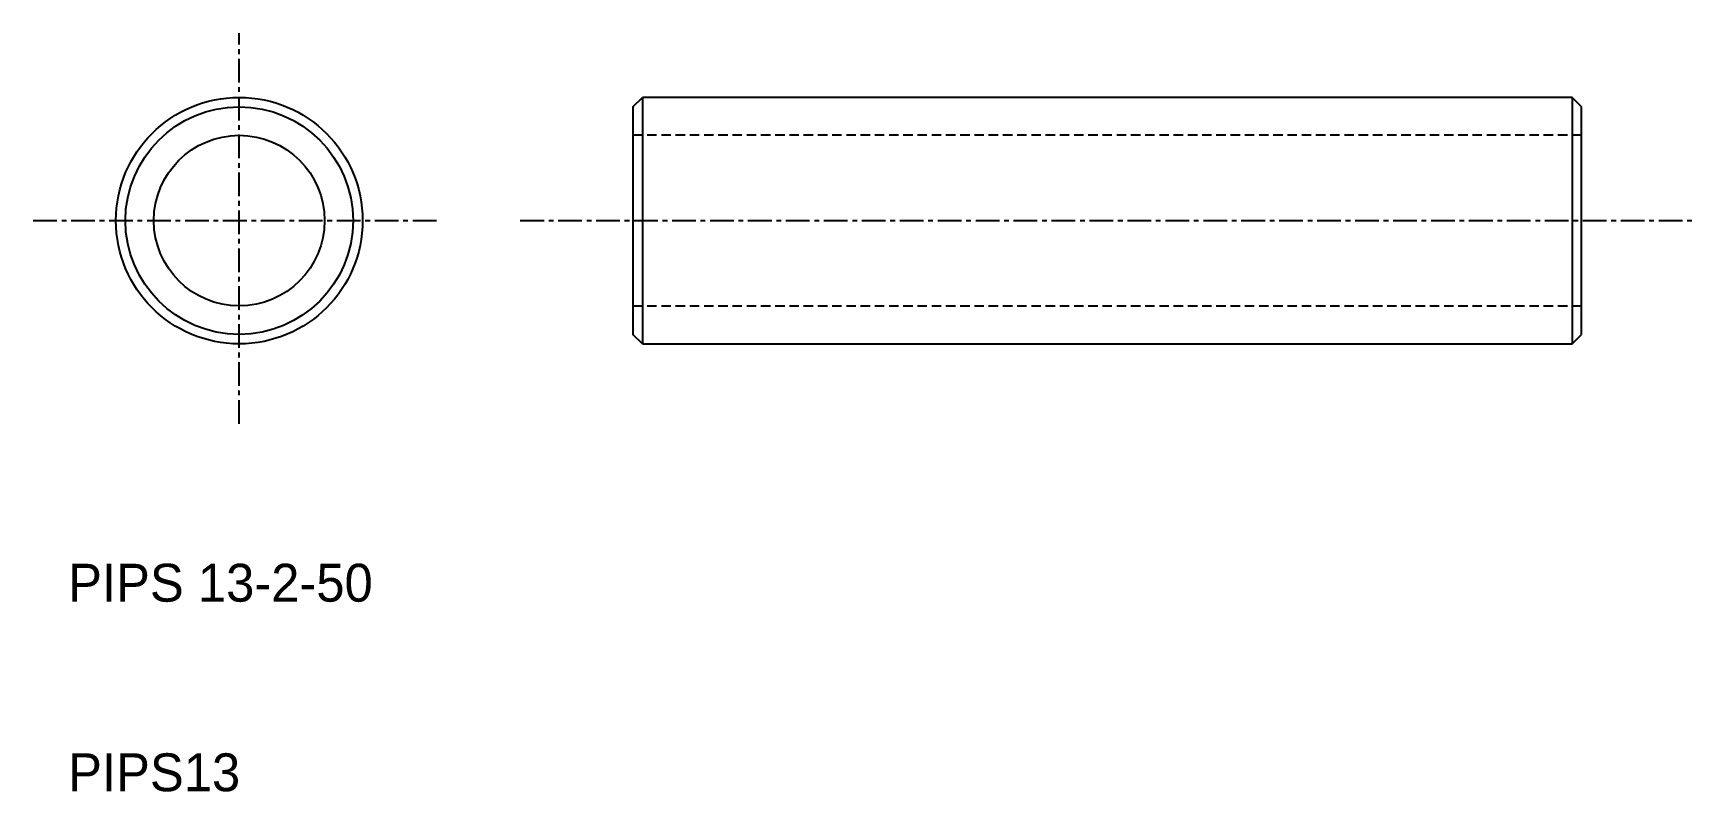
# Model space of a CAD drawing. Extents: x 8.2 to 95.7, y 10 to 50.
import ezdxf

# ---------------------------------------------------------------- set-up
doc = ezdxf.new("R2010")
doc.units = 0
doc.linetypes.add('CENTER', pattern=[2, 1.25, -0.25, 0.25, -0.25])
doc.linetypes.add('DASHED', pattern=[0.75, 0.5, -0.25])
doc.layers.get('0').update_dxf_attribs({"linetype": 'CONTINUOUS'})
doc.layers.add('CENTER', color=1, linetype='CENTER')

msp = doc.modelspace()

# ---------------------------------------------------------------- linework, layer by layer
at = {"color": 7, "linetype": 'CONTINUOUS'}
for p, q in [((39.766, 46.099), (40.266, 46.599)), ((89.266, 46.599), (40.266, 46.599)), ((40.266, 46.599), (40.266, 33.599)), ((89.266, 46.599), (89.266, 33.599)), ((89.766, 46.099), (89.266, 46.599)), ((39.766, 46.099), (39.766, 34.099)), ((89.766, 34.099), (89.766, 46.099)), ((40.266, 33.599), (39.766, 34.099)), ((40.266, 33.599), (89.266, 33.599)), ((89.266, 33.599), (89.766, 34.099))]:
    msp.add_line(p, q, dxfattribs=at)
at = {"color": 3, "linetype": 'DASHED'}
for p, q in [((89.766, 44.599), (39.766, 44.599)), ((39.766, 35.599), (89.766, 35.599))]:
    msp.add_line(p, q, dxfattribs=at)
at = {"color": 7, "linetype": 'CONTINUOUS'}
for radius in [6.5, 6, 4.5]:
    msp.add_circle((19.019, 40.099), radius, dxfattribs=at)
at = {"layer": 'CENTER', "color": 1, "linetype": 'CENTER'}
for p, q in [((19.019, 29.385), (19.019, 49.985)), ((8.161, 40.099), (29.426, 40.099)), ((33.832, 40.099), (95.732, 40.099))]:
    msp.add_line(p, q, dxfattribs=at)

# ---------------------------------------------------------------- texts
at = {"color": 7, "linetype": 'CONTINUOUS'}
for s, p in [('PIPS 13-2-50', (10, 20)), ('PIPS13', (10, 10))]:
    msp.add_text(s, height=2, dxfattribs=at).set_placement(p)

doc.saveas('drawing.dxf')
